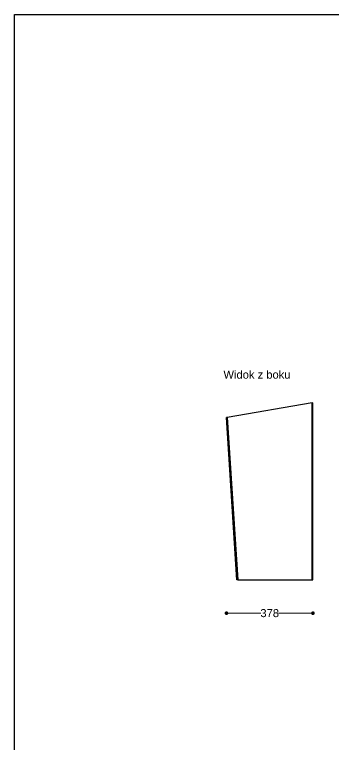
# Model space of a CAD drawing. Header units: millimetres. Extents: x 10366 to 13995, y 24552 to 29685.
# Drawn here: x 10366 to 11760, y 26495 to 29685 of the extents above; entities that cross this region are included whole.
import ezdxf

# ---------------------------------------------------------------- set-up
doc = ezdxf.new("R2010")
doc.units = ezdxf.units.MM
doc.header["$LTSCALE"] = 3
doc.layers.add('DomyÅ›lny', color=7, linetype='Continuous')
doc.styles.get("Standard").update_dxf_attribs({"font": 'arial.ttf'})
doc.dimstyles.new('MATEUSZ', dxfattribs={"dimtxt": 35, "dimasz": 16, "dimexe": 0.18, "dimexo": 0.0625, "dimgap": 0.09, "dimtad": 0, "dimdec": 0, "dimdsep": 46, "dimtxsty": 'Standard', "dimblk": 'DOT', "dimcen": 0.09, "dimse1": 1, "dimse2": 1, "dimadec": 0, "dimazin": 0, "dimtfac": 1, "dimtdec": 0, "dimtofl": 0, "dimtmove": 0, "dimatfit": 3, "dimfxl": 1, "dimtolj": 1, "dimtzin": 0, "dimlwd": 9, "dimlwe": 9, "dimarcsym": 0})

# ---------------------------------------------------------------- blocks, each defined once
blk = doc.blocks.new('_Dot')
at = {"color": 0, "linetype": 'ByBlock', "lineweight": -2}
blk.add_line((-0.5, 0), (-1, 0), dxfattribs=at)
at = {"color": 0, "linetype": 'ByBlock', "const_width": 0.5}
blk.add_lwpolyline([(-0.25, 0, 1), (0.25, 0, 1)], format="xyb", close=True, dxfattribs=at)
blk = doc.blocks.new('*D25')
at = {"color": 0, "lineweight": 9, "transparency": 16777216}
for p, q in [((11308.7, 27068.6), (11443, 27068.6)), ((11654.8, 27068.6), (11520.5, 27068.6))]:
    blk.add_line(p, q, dxfattribs=at)
at = {"layer": 'Defpoints', "color": 0, "transparency": 16777216}
for p in [(11670.8, 27988.1), (11292.7, 27924.2), (11670.8, 27068.6)]:
    blk.add_point(p, dxfattribs=at)
at = {"color": 0, "lineweight": 9, "transparency": 16777216, "xscale": 16, "yscale": 16, "zscale": 16, "rotation": 180}
blk.add_blockref('_Dot', (11292.7, 27068.6), dxfattribs=at)
at = {"color": 0, "lineweight": 9, "transparency": 16777216, "xscale": 16, "yscale": 16, "zscale": 16}
blk.add_blockref('_Dot', (11670.8, 27068.6), dxfattribs=at)
at = {"color": 0, "transparency": 16777216, "insert": (11481.8, 27068.6), "char_height": 35, "attachment_point": 5}
blk.add_mtext('\\A1;378', dxfattribs=at)

msp = doc.modelspace()

# ---------------------------------------------------------------- linework, layer by layer
msp.add_lwpolyline([(10366.2, 24552.5), (10366.2, 29684.6), (13995, 29684.6), (13995, 24552.5)], close=True)
at = {"layer": 'DomyÅ›lny', "color": 0}
for p, q in [((11667, 27988.1), (11296.5, 27924.4)), ((11667, 27214.3), (11667, 27988.1)), ((11667, 27214.3), (11667, 27988.1)), ((11669.3, 27988.1), (11670.8, 27988.1)), ((11669.3, 27988.1), (11670.8, 27988.1)), ((11670.8, 27214.3), (11670.8, 27988.1)), ((11670.8, 27214.3), (11670.8, 27988.1)), ((11294.2, 27924.3), (11292.7, 27924.2)), ((11292.7, 27924.2), (11294.2, 27924.3)), ((11338.7, 27214.3), (11292.7, 27924.2)), ((11338.7, 27214.3), (11292.7, 27924.2)), ((11296.5, 27924.4), (11342.5, 27214.3)), ((11342.5, 27214.3), (11296.5, 27924.4)), ((11342.5, 27214.3), (11667, 27214.3)), ((11669.3, 27214.3), (11670.8, 27214.3)), ((11669.3, 27214.3), (11670.8, 27214.3))]:
    msp.add_line(p, q, dxfattribs=at)
for points in [[(11667, 27988.1, 0), (11670.8, 27988.1, 0)], [(11296.5, 27924.4, 0), (11292.7, 27924.2, 0)], [(11342.5, 27214.3, 0), (11338.7, 27214.3, 0)], [(11667, 27214.3, 0), (11670.8, 27214.3, 0)]]:
    msp.add_polyline3d(points, dxfattribs=at)

# ---------------------------------------------------------------- texts
msp.add_text('Widok z boku', height=34.962).set_placement((11279.6, 28093.7))

# ---------------------------------------------------------------- dimensions: what is measured, and where the dimension line sits
dim = msp.add_linear_dim(base=(11670.8, 27068.6), p1=(11292.7, 27924.2), p2=(11670.8, 27988.1), dimstyle='MATEUSZ')
dim.commit()
dim.dimension.update_dxf_attribs({"geometry": '*D25', "text_midpoint": (11481.8, 27068.6)})

doc.saveas('drawing.dxf')
